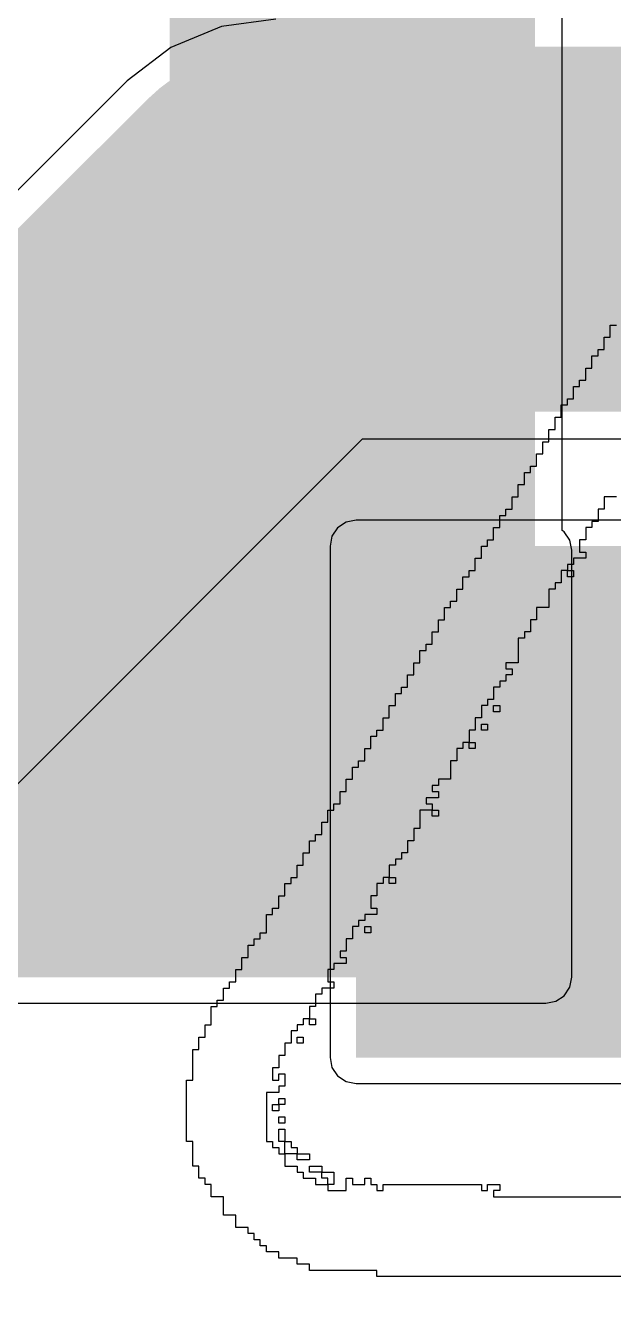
# Model space of a CAD drawing. Header units: millimetres. Extents: x -0.16 to 4.85, y -0.01 to 3.83.
# Drawn here: x 0.6645 to 0.8255, y 0.6961 to 1.0468 of the extents above; entities that cross this region are included whole.
import ezdxf

# ---------------------------------------------------------------- set-up
doc = ezdxf.new("R2010")
doc.units = ezdxf.units.MM
doc.header["$MEASUREMENT"] = 0
for name, color, linetype in [('BottomLayer', 5, 'Continuous'), ('BottomSolder', 6, 'Continuous'), ('TopLayer', 1, 'Continuous'), ('TopOverlay', 2, 'Continuous'), ('TopSolder', 216, 'Continuous'), ('ViaHoleLayer', 16, 'Continuous')]:
    doc.layers.add(name, color=color, linetype=linetype)

msp = doc.modelspace()

# ---------------------------------------------------------------- hatches: boundary and pattern name
at = {"layer": 'BottomLayer'}
msp.add_hatch(color=5, dxfattribs=at).paths.add_polyline_path([(1.265, 0.90413), (0.75502, 0.90413), (0.75502, 0.764), (1.265, 0.764)])
h = msp.add_hatch(color=5, dxfattribs=at)
edge = h.paths.add_edge_path()
edge.add_arc((0.782, 0.8852), 0.01181, 0, 360)
h = msp.add_hatch(color=5, dxfattribs=at)
edge = h.paths.add_edge_path()
edge.add_arc((0.782, 0.846), 0.01181, 0, 360)
h = msp.add_hatch(color=5, dxfattribs=at)
edge = h.paths.add_edge_path()
edge.add_arc((0.782, 0.8068), 0.01181, 0, 360)
at = {"layer": 'BottomSolder'}
h = msp.add_hatch(color=6, dxfattribs=at)
edge = h.paths.add_edge_path()
edge.add_arc((0.782, 0.8852), 0.01581, 0, 360)
h = msp.add_hatch(color=6, dxfattribs=at)
edge = h.paths.add_edge_path()
edge.add_arc((0.782, 0.846), 0.01581, 0, 360)
h = msp.add_hatch(color=6, dxfattribs=at)
edge = h.paths.add_edge_path()
edge.add_arc((0.782, 0.8068), 0.01581, 0, 360)
at = {"layer": 'TopLayer'}
msp.add_hatch(color=1, dxfattribs=at).paths.add_polyline_path([(0.807, 0.903), (0.409, 0.903), (0.409, 0.786), (0.807, 0.786)])
h = msp.add_hatch(color=1, dxfattribs=at)
edge = h.paths.add_edge_path()
edge.add_arc((0.782, 0.8852), 0.01181, 0, 360)
h = msp.add_hatch(color=1, dxfattribs=at)
edge = h.paths.add_edge_path()
edge.add_arc((0.782, 0.846), 0.01181, 0, 360)
h = msp.add_hatch(color=1, dxfattribs=at)
edge = h.paths.add_edge_path()
edge.add_arc((0.782, 0.8068), 0.01181, 0, 360)
at = {"layer": 'TopSolder'}
h = msp.add_hatch(color=216, dxfattribs=at)
edge = h.paths.add_edge_path()
edge.add_arc((0.782, 0.8852), 0.01581, 0, 360)
h = msp.add_hatch(color=216, dxfattribs=at)
edge = h.paths.add_edge_path()
edge.add_arc((0.782, 0.846), 0.01581, 0, 360)
h = msp.add_hatch(color=216, dxfattribs=at)
edge = h.paths.add_edge_path()
edge.add_arc((0.782, 0.8068), 0.01581, 0, 360)
at = {"layer": 'ViaHoleLayer'}
h = msp.add_hatch(color=16, dxfattribs=at)
edge = h.paths.add_edge_path()
edge.add_arc((0.782, 0.8852), 0.00591, 0, 360)
h = msp.add_hatch(color=16, dxfattribs=at)
edge = h.paths.add_edge_path()
edge.add_arc((0.782, 0.846), 0.00591, 0, 360)
h = msp.add_hatch(color=16, dxfattribs=at)
edge = h.paths.add_edge_path()
edge.add_arc((0.782, 0.8068), 0.00591, 0, 360)

# ---------------------------------------------------------------- linework, layer by layer
at = {"layer": 'BottomLayer'}
for p, q in [((0.71812, 1.04653), (0.70425, 1.04079)), ((0.733, 1.04849), (0.71812, 1.04653)), ((0.70425, 1.04079), (0.69235, 1.03165)), ((0.69235, 1.03165), (0.50035, 0.83965)), ((0.59849, 0.77519), (0.75681, 0.93351)), ((0.75681, 0.93351), (1.56603, 0.93351)), ((0.74997, 0.90918), (0.74842, 0.90686)), ((0.75229, 0.91073), (0.74997, 0.90918)), ((0.75502, 0.91127), (0.75229, 0.91073)), ((1.265, 0.91127), (0.75502, 0.91127)), ((0.74842, 0.90686), (0.74788, 0.90413)), ((0.74788, 0.90413), (0.74788, 0.764)), ((0.74788, 0.764), (0.74842, 0.76127)), ((0.74842, 0.76127), (0.74997, 0.75895)), ((0.74997, 0.75895), (0.75229, 0.75741)), ((0.75229, 0.75741), (0.75502, 0.75686)), ((0.75502, 0.75686), (1.265, 0.75686))]:
    msp.add_line(p, q, dxfattribs=at)
at = {"layer": 'BottomLayer', "const_width": 0.1}
for points in [[(0.541, 0.799), (0.733, 0.991)], [(0.733, 0.991), (1.58984, 0.991)]]:
    msp.add_lwpolyline(points, dxfattribs=at)
at = {"layer": 'BottomLayer', "const_width": 0.05}
msp.add_lwpolyline([(0.708, 0.991, 1), (0.758, 0.991, 1)], format="xyb", close=True, dxfattribs=at)
msp.add_lwpolyline([(0.708, 0.991, 1), (0.758, 0.991, 1)], format="xyb", close=True, dxfattribs=at)
at = {"layer": 'TopLayer'}
for p, q in [((0.81149, 0.90842), (0.81149, 1.097)), ((0.81205, 0.90805), (0.81149, 0.90842)), ((0.81359, 0.90573), (0.81205, 0.90805)), ((0.81414, 0.903), (0.81359, 0.90573)), ((0.81414, 0.786), (0.81414, 0.903)), ((0.81359, 0.78327), (0.81414, 0.786)), ((0.81205, 0.78095), (0.81359, 0.78327)), ((0.40918, 0.77886), (0.807, 0.77886)), ((0.807, 0.77886), (0.80973, 0.77941)), ((0.80973, 0.77941), (0.81205, 0.78095))]:
    msp.add_line(p, q, dxfattribs=at)
at = {"layer": 'TopLayer', "const_width": 0.1}
for points in [[(0.754, 0.89381), (0.754, 1.097)], [(0.608, 0.8445), (0.70469, 0.8445)], [(0.565, 0.713), (0.941, 0.337)]]:
    msp.add_lwpolyline(points, dxfattribs=at)
at = {"layer": 'TopLayer', "const_width": 0.05}
for points in [[(0.729, 0.89381, 1), (0.779, 0.89381, 1)], [(0.67969, 0.8445, 1), (0.72969, 0.8445, 1)]]:
    msp.add_lwpolyline(points, format="xyb", close=True, dxfattribs=at)
at = {"layer": 'TopOverlay'}
for p, q in [((0.82466, 0.96135), (0.82466, 0.96471)), ((0.82466, 0.96471), (0.82634, 0.96471)), ((0.82298, 0.95798), (0.82298, 0.96135)), ((0.82298, 0.96135), (0.82466, 0.96135)), ((0.8213, 0.9563), (0.8213, 0.95798)), ((0.8213, 0.95798), (0.82298, 0.95798)), ((0.81962, 0.95294), (0.81962, 0.9563)), ((0.81962, 0.9563), (0.8213, 0.9563)), ((0.81793, 0.94957), (0.81793, 0.95294)), ((0.81793, 0.95294), (0.81962, 0.95294)), ((0.81457, 0.94453), (0.81457, 0.94789)), ((0.81457, 0.94789), (0.81625, 0.94789)), ((0.81625, 0.94789), (0.81625, 0.94957)), ((0.81625, 0.94957), (0.81793, 0.94957)), ((0.81289, 0.94285), (0.81289, 0.94453)), ((0.81289, 0.94453), (0.81457, 0.94453)), ((0.81121, 0.93948), (0.81121, 0.94285)), ((0.81121, 0.94285), (0.81289, 0.94285)), ((0.80952, 0.93612), (0.80952, 0.93948)), ((0.80952, 0.93948), (0.81121, 0.93948)), ((0.80784, 0.93275), (0.80784, 0.93612)), ((0.80784, 0.93612), (0.80952, 0.93612)), ((0.80448, 0.92603), (0.80448, 0.92939)), ((0.80448, 0.92939), (0.80616, 0.92939)), ((0.80616, 0.92939), (0.80616, 0.93275)), ((0.80616, 0.93275), (0.80784, 0.93275)), ((0.8028, 0.92434), (0.8028, 0.92603)), ((0.8028, 0.92603), (0.80448, 0.92603)), ((0.80111, 0.92098), (0.80111, 0.92434)), ((0.80111, 0.92434), (0.8028, 0.92434)), ((0.79943, 0.91762), (0.79943, 0.92098)), ((0.79943, 0.92098), (0.80111, 0.92098)), ((0.79775, 0.91593), (0.79775, 0.91762)), ((0.79775, 0.91762), (0.79943, 0.91762)), ((0.79775, 0.91425), (0.79775, 0.91593)), ((0.82634, 0.91762), (0.82298, 0.91762)), ((0.82298, 0.91762), (0.82298, 0.91425)), ((0.79439, 0.90921), (0.79439, 0.91257)), ((0.79439, 0.91257), (0.79607, 0.91257)), ((0.79607, 0.91257), (0.79607, 0.91425)), ((0.79607, 0.91425), (0.79775, 0.91425)), ((0.82298, 0.91425), (0.8213, 0.91425)), ((0.8213, 0.91425), (0.8213, 0.91089)), ((0.7927, 0.90584), (0.7927, 0.90921)), ((0.7927, 0.90921), (0.79439, 0.90921)), ((0.81962, 0.90921), (0.81793, 0.90921)), ((0.81793, 0.90921), (0.81793, 0.90584)), ((0.8213, 0.91089), (0.81962, 0.91089)), ((0.81962, 0.91089), (0.81962, 0.90921)), ((0.79102, 0.90416), (0.79102, 0.90584)), ((0.79102, 0.90584), (0.7927, 0.90584)), ((0.81793, 0.90584), (0.81625, 0.90584)), ((0.81625, 0.90584), (0.81625, 0.90248)), ((0.78934, 0.9008), (0.78934, 0.90416)), ((0.78934, 0.90416), (0.79102, 0.90416)), ((0.81625, 0.90248), (0.81793, 0.90248)), ((0.81793, 0.90248), (0.81793, 0.9008)), ((0.78766, 0.89743), (0.78766, 0.9008)), ((0.78766, 0.9008), (0.78934, 0.9008)), ((0.81457, 0.89911), (0.81289, 0.89911)), ((0.81289, 0.89911), (0.81289, 0.89743)), ((0.81793, 0.9008), (0.81457, 0.9008)), ((0.81457, 0.9008), (0.81457, 0.89911)), ((0.78429, 0.89238), (0.78429, 0.89575)), ((0.78429, 0.89575), (0.78597, 0.89575)), ((0.78597, 0.89575), (0.78597, 0.89743)), ((0.78597, 0.89743), (0.78766, 0.89743)), ((0.81289, 0.89743), (0.81121, 0.89743)), ((0.81121, 0.89743), (0.81121, 0.89407)), ((0.81289, 0.89743), (0.81457, 0.89743)), ((0.81289, 0.89575), (0.81289, 0.89743)), ((0.81457, 0.89575), (0.81289, 0.89575)), ((0.81457, 0.89743), (0.81457, 0.89575)), ((0.78261, 0.88902), (0.78261, 0.89238)), ((0.78261, 0.89238), (0.78429, 0.89238)), ((0.80952, 0.89238), (0.80784, 0.89238)), ((0.80784, 0.89238), (0.80784, 0.88734)), ((0.81121, 0.89407), (0.80952, 0.89407)), ((0.80952, 0.89407), (0.80952, 0.89238)), ((0.77925, 0.88397), (0.77925, 0.88734)), ((0.77925, 0.88734), (0.78093, 0.88734)), ((0.78093, 0.88734), (0.78093, 0.88902)), ((0.78093, 0.88902), (0.78261, 0.88902)), ((0.80784, 0.88734), (0.80448, 0.88734)), ((0.80448, 0.88734), (0.80448, 0.88397)), ((0.77756, 0.88061), (0.77756, 0.88397)), ((0.77756, 0.88397), (0.77925, 0.88397)), ((0.80448, 0.88397), (0.8028, 0.88397)), ((0.8028, 0.88397), (0.8028, 0.88061)), ((0.77588, 0.87725), (0.77588, 0.88061)), ((0.77588, 0.88061), (0.77756, 0.88061)), ((0.8028, 0.88061), (0.80111, 0.88061)), ((0.80111, 0.88061), (0.80111, 0.87893)), ((0.7742, 0.87556), (0.7742, 0.87725)), ((0.7742, 0.87725), (0.77588, 0.87725)), ((0.80111, 0.87893), (0.79943, 0.87893)), ((0.79943, 0.87893), (0.79943, 0.8722)), ((0.77252, 0.8722), (0.77252, 0.87556)), ((0.77252, 0.87556), (0.7742, 0.87556)), ((0.77084, 0.86884), (0.77084, 0.8722)), ((0.77084, 0.8722), (0.77252, 0.8722)), ((0.79943, 0.8722), (0.79607, 0.8722)), ((0.79607, 0.8722), (0.79607, 0.87052)), ((0.79607, 0.87052), (0.79775, 0.87052)), ((0.79775, 0.87052), (0.79775, 0.86884)), ((0.76915, 0.86547), (0.76915, 0.86884)), ((0.76915, 0.86884), (0.77084, 0.86884)), ((0.79607, 0.86715), (0.79439, 0.86715)), ((0.79439, 0.86715), (0.79439, 0.86547)), ((0.79775, 0.86884), (0.79607, 0.86884)), ((0.79607, 0.86884), (0.79607, 0.86715)), ((0.76579, 0.86043), (0.76579, 0.86379)), ((0.76579, 0.86379), (0.76747, 0.86379)), ((0.76747, 0.86379), (0.76747, 0.86547)), ((0.76747, 0.86547), (0.76915, 0.86547)), ((0.79439, 0.86547), (0.7927, 0.86547)), ((0.7927, 0.86547), (0.7927, 0.86211)), ((0.76411, 0.85706), (0.76411, 0.86043)), ((0.76411, 0.86043), (0.76579, 0.86043)), ((0.79102, 0.86043), (0.78934, 0.86043)), ((0.78934, 0.86043), (0.78934, 0.85706)), ((0.7927, 0.86211), (0.79102, 0.86211)), ((0.79102, 0.86211), (0.79102, 0.86043)), ((0.7927, 0.85874), (0.7927, 0.86043)), ((0.7927, 0.86043), (0.79439, 0.86043)), ((0.79439, 0.86043), (0.79439, 0.85874)), ((0.76243, 0.8537), (0.76243, 0.85706)), ((0.76243, 0.85706), (0.76411, 0.85706)), ((0.78934, 0.85706), (0.78766, 0.85706)), ((0.78766, 0.85706), (0.78766, 0.8537)), ((0.79439, 0.85874), (0.7927, 0.85874)), ((0.76074, 0.85202), (0.76074, 0.8537)), ((0.76074, 0.8537), (0.76243, 0.8537)), ((0.78766, 0.8537), (0.78597, 0.8537)), ((0.78597, 0.8537), (0.78597, 0.85033)), ((0.78934, 0.8537), (0.78934, 0.85538)), ((0.78934, 0.85538), (0.79102, 0.85538)), ((0.79102, 0.8537), (0.78934, 0.8537)), ((0.79102, 0.85538), (0.79102, 0.8537)), ((0.75738, 0.84529), (0.75738, 0.84865)), ((0.75738, 0.84865), (0.75906, 0.84865)), ((0.75906, 0.84865), (0.75906, 0.85202)), ((0.75906, 0.85202), (0.76074, 0.85202)), ((0.78429, 0.84865), (0.78261, 0.84865)), ((0.78261, 0.84865), (0.78261, 0.84529)), ((0.78597, 0.85033), (0.78429, 0.85033)), ((0.78429, 0.85033), (0.78429, 0.84865)), ((0.78597, 0.84865), (0.78597, 0.85033)), ((0.78597, 0.85033), (0.78766, 0.85033)), ((0.78766, 0.84865), (0.78597, 0.84865)), ((0.78766, 0.85033), (0.78766, 0.84865)), ((0.7557, 0.84361), (0.7557, 0.84529)), ((0.7557, 0.84529), (0.75738, 0.84529)), ((0.78261, 0.84529), (0.78093, 0.84529)), ((0.78093, 0.84529), (0.78093, 0.84024)), ((0.75402, 0.84024), (0.75402, 0.84361)), ((0.75402, 0.84361), (0.7557, 0.84361)), ((0.75233, 0.83688), (0.75233, 0.84024)), ((0.75233, 0.84024), (0.75402, 0.84024)), ((0.77756, 0.83856), (0.77588, 0.83856)), ((0.77588, 0.83856), (0.77588, 0.83688)), ((0.78093, 0.84024), (0.77756, 0.84024)), ((0.77756, 0.84024), (0.77756, 0.83856)), ((0.75065, 0.83351), (0.75065, 0.83688)), ((0.75065, 0.83688), (0.75233, 0.83688)), ((0.77756, 0.8352), (0.7742, 0.8352)), ((0.7742, 0.8352), (0.7742, 0.83351)), ((0.77588, 0.83688), (0.77756, 0.83688)), ((0.77756, 0.83688), (0.77756, 0.8352)), ((0.74729, 0.82847), (0.74729, 0.83183)), ((0.74729, 0.83183), (0.74897, 0.83183)), ((0.74897, 0.83183), (0.74897, 0.83351)), ((0.74897, 0.83351), (0.75065, 0.83351)), ((0.77588, 0.83183), (0.77252, 0.83183)), ((0.77252, 0.83183), (0.77252, 0.82679)), ((0.7742, 0.83351), (0.77588, 0.83351)), ((0.77588, 0.83351), (0.77588, 0.83183)), ((0.77588, 0.83015), (0.77588, 0.83183)), ((0.77588, 0.83183), (0.77756, 0.83183)), ((0.77756, 0.83183), (0.77756, 0.83015)), ((0.74561, 0.8251), (0.74561, 0.82847)), ((0.74561, 0.82847), (0.74729, 0.82847)), ((0.77756, 0.83015), (0.77588, 0.83015)), ((0.74392, 0.82342), (0.74392, 0.8251)), ((0.74392, 0.8251), (0.74561, 0.8251)), ((0.77252, 0.82679), (0.77084, 0.82679)), ((0.77084, 0.82679), (0.77084, 0.82342)), ((0.74224, 0.82006), (0.74224, 0.82342)), ((0.74224, 0.82342), (0.74392, 0.82342)), ((0.77084, 0.82342), (0.76915, 0.82342)), ((0.76915, 0.82342), (0.76915, 0.82006)), ((0.74056, 0.81669), (0.74056, 0.82006)), ((0.74056, 0.82006), (0.74224, 0.82006)), ((0.76747, 0.81838), (0.76579, 0.81838)), ((0.76579, 0.81838), (0.76579, 0.81669)), ((0.76915, 0.82006), (0.76747, 0.82006)), ((0.76747, 0.82006), (0.76747, 0.81838)), ((0.73888, 0.81333), (0.73888, 0.81669)), ((0.73888, 0.81669), (0.74056, 0.81669)), ((0.76579, 0.81669), (0.76411, 0.81669)), ((0.76411, 0.81669), (0.76411, 0.81333)), ((0.73551, 0.80828), (0.73551, 0.81165)), ((0.73551, 0.81165), (0.7372, 0.81165)), ((0.7372, 0.81165), (0.7372, 0.81333)), ((0.7372, 0.81333), (0.73888, 0.81333)), ((0.76243, 0.81165), (0.76074, 0.81165)), ((0.76074, 0.81165), (0.76074, 0.80828)), ((0.76411, 0.81333), (0.76243, 0.81333)), ((0.76243, 0.81333), (0.76243, 0.81165)), ((0.76411, 0.81165), (0.76411, 0.81333)), ((0.76411, 0.81333), (0.76579, 0.81333)), ((0.76579, 0.81165), (0.76411, 0.81165)), ((0.76579, 0.81333), (0.76579, 0.81165)), ((0.73383, 0.80492), (0.73383, 0.80828)), ((0.73383, 0.80828), (0.73551, 0.80828)), ((0.76074, 0.80828), (0.75906, 0.80828)), ((0.75906, 0.80828), (0.75906, 0.80492)), ((0.73047, 0.79819), (0.73047, 0.80324)), ((0.73047, 0.80324), (0.73215, 0.80324)), ((0.73215, 0.80324), (0.73215, 0.80492)), ((0.73215, 0.80492), (0.73383, 0.80492)), ((0.76074, 0.80324), (0.75738, 0.80324)), ((0.75738, 0.80324), (0.75738, 0.80156)), ((0.75906, 0.80492), (0.76074, 0.80492)), ((0.76074, 0.80492), (0.76074, 0.80324)), ((0.7557, 0.79987), (0.75402, 0.79987)), ((0.75402, 0.79987), (0.75402, 0.79651)), ((0.75738, 0.80156), (0.7557, 0.80156)), ((0.7557, 0.80156), (0.7557, 0.79987)), ((0.75738, 0.79819), (0.75738, 0.79987)), ((0.75738, 0.79987), (0.75906, 0.79987)), ((0.75906, 0.79987), (0.75906, 0.79819)), ((0.7271, 0.79483), (0.7271, 0.79651)), ((0.7271, 0.79651), (0.72879, 0.79651)), ((0.72879, 0.79651), (0.72879, 0.79819)), ((0.72879, 0.79819), (0.73047, 0.79819)), ((0.75402, 0.79651), (0.75233, 0.79651)), ((0.75233, 0.79651), (0.75233, 0.79315)), ((0.75906, 0.79819), (0.75738, 0.79819)), ((0.72542, 0.79146), (0.72542, 0.79483)), ((0.72542, 0.79483), (0.7271, 0.79483)), ((0.75233, 0.79315), (0.75065, 0.79315)), ((0.75065, 0.79315), (0.75065, 0.79146)), ((0.72374, 0.7881), (0.72374, 0.79146)), ((0.72374, 0.79146), (0.72542, 0.79146)), ((0.75233, 0.78978), (0.74897, 0.78978)), ((0.74897, 0.78978), (0.74897, 0.7881)), ((0.75065, 0.79146), (0.75233, 0.79146)), ((0.75233, 0.79146), (0.75233, 0.78978)), ((0.72206, 0.78474), (0.72206, 0.7881)), ((0.72206, 0.7881), (0.72374, 0.7881)), ((0.74897, 0.7881), (0.74729, 0.7881)), ((0.74729, 0.7881), (0.74729, 0.78474)), ((0.71869, 0.77969), (0.71869, 0.78305)), ((0.71869, 0.78305), (0.72038, 0.78305)), ((0.72038, 0.78305), (0.72038, 0.78474)), ((0.72038, 0.78474), (0.72206, 0.78474)), ((0.74897, 0.78305), (0.74561, 0.78305)), ((0.74561, 0.78305), (0.74561, 0.78137)), ((0.74729, 0.78474), (0.74897, 0.78474)), ((0.74897, 0.78474), (0.74897, 0.78305)), ((0.71701, 0.77801), (0.71701, 0.77969)), ((0.71701, 0.77969), (0.71869, 0.77969)), ((0.74561, 0.78137), (0.74392, 0.78137)), ((0.74392, 0.78137), (0.74392, 0.77801)), ((0.71533, 0.77296), (0.71533, 0.77801)), ((0.71533, 0.77801), (0.71701, 0.77801)), ((0.74392, 0.77801), (0.74224, 0.77801)), ((0.74224, 0.77801), (0.74224, 0.77464)), ((0.71365, 0.7696), (0.71365, 0.77296)), ((0.71365, 0.77296), (0.71533, 0.77296)), ((0.74056, 0.77296), (0.73888, 0.77296)), ((0.73888, 0.77296), (0.73888, 0.77128)), ((0.74224, 0.77464), (0.74056, 0.77464)), ((0.74056, 0.77464), (0.74056, 0.77296)), ((0.74224, 0.77296), (0.74224, 0.77464)), ((0.74224, 0.77464), (0.74392, 0.77464)), ((0.74392, 0.77296), (0.74224, 0.77296)), ((0.74392, 0.77464), (0.74392, 0.77296)), ((0.71197, 0.76623), (0.71197, 0.7696)), ((0.71197, 0.7696), (0.71365, 0.7696)), ((0.73888, 0.77128), (0.7372, 0.77128)), ((0.7372, 0.77128), (0.7372, 0.76792)), ((0.73888, 0.76792), (0.73888, 0.7696)), ((0.73888, 0.7696), (0.74056, 0.7696)), ((0.74056, 0.7696), (0.74056, 0.76792)), ((0.71028, 0.75782), (0.71028, 0.76623)), ((0.71028, 0.76623), (0.71197, 0.76623)), ((0.73551, 0.76455), (0.73383, 0.76455)), ((0.73383, 0.76455), (0.73383, 0.76119)), ((0.7372, 0.76792), (0.73551, 0.76792)), ((0.73551, 0.76792), (0.73551, 0.76455)), ((0.74056, 0.76792), (0.73888, 0.76792)), ((0.73383, 0.76119), (0.73215, 0.76119)), ((0.73215, 0.76119), (0.73215, 0.75782)), ((0.7086, 0.741), (0.7086, 0.75782)), ((0.7086, 0.75782), (0.71028, 0.75782)), ((0.73215, 0.75782), (0.73383, 0.75782)), ((0.73383, 0.75782), (0.73383, 0.75951)), ((0.73383, 0.75951), (0.73551, 0.75951)), ((0.73551, 0.75951), (0.73551, 0.75614)), ((0.73383, 0.75446), (0.73047, 0.75446)), ((0.73047, 0.75446), (0.73047, 0.741)), ((0.73551, 0.75614), (0.73383, 0.75614)), ((0.73383, 0.75614), (0.73383, 0.75446)), ((0.73215, 0.74941), (0.73215, 0.7511)), ((0.73215, 0.7511), (0.73383, 0.7511)), ((0.73383, 0.7511), (0.73383, 0.75278)), ((0.73383, 0.75278), (0.73551, 0.75278)), ((0.73383, 0.7511), (0.73383, 0.74941)), ((0.73551, 0.7511), (0.73383, 0.7511)), ((0.73551, 0.75278), (0.73551, 0.7511)), ((0.73383, 0.74941), (0.73215, 0.74941)), ((0.73383, 0.74605), (0.73383, 0.74773)), ((0.73383, 0.74773), (0.73551, 0.74773)), ((0.73551, 0.74773), (0.73551, 0.74605)), ((0.73551, 0.74605), (0.73383, 0.74605)), ((0.73383, 0.741), (0.73383, 0.74437)), ((0.73383, 0.74437), (0.73551, 0.74437)), ((0.73551, 0.74437), (0.73551, 0.74269)), ((0.71028, 0.741), (0.7086, 0.741)), ((0.71028, 0.73428), (0.71028, 0.741)), ((0.73047, 0.741), (0.73215, 0.741)), ((0.73215, 0.741), (0.73215, 0.73932)), ((0.73551, 0.741), (0.73383, 0.741)), ((0.73551, 0.74269), (0.73551, 0.741)), ((0.73551, 0.73764), (0.73551, 0.741)), ((0.73551, 0.741), (0.7372, 0.741)), ((0.7372, 0.741), (0.7372, 0.73932)), ((0.73215, 0.73932), (0.73383, 0.73932)), ((0.73383, 0.73932), (0.73383, 0.73764)), ((0.73383, 0.73764), (0.73551, 0.73764)), ((0.73888, 0.73764), (0.73551, 0.73764)), ((0.73551, 0.73764), (0.73551, 0.73428)), ((0.7372, 0.73932), (0.73888, 0.73932)), ((0.73888, 0.73932), (0.73888, 0.73764)), ((0.73888, 0.73596), (0.73888, 0.73764)), ((0.73888, 0.73764), (0.74224, 0.73764)), ((0.74224, 0.73764), (0.74224, 0.73596)), ((0.71197, 0.73428), (0.71028, 0.73428)), ((0.71197, 0.73091), (0.71197, 0.73428)), ((0.73551, 0.73428), (0.73888, 0.73428)), ((0.74224, 0.73596), (0.73888, 0.73596)), ((0.73888, 0.73428), (0.73888, 0.73259)), ((0.74224, 0.73428), (0.74392, 0.73428)), ((0.74224, 0.73259), (0.74224, 0.73428)), ((0.74392, 0.73428), (0.74561, 0.73428)), ((0.74561, 0.73428), (0.74561, 0.73259)), ((0.71365, 0.73091), (0.71197, 0.73091)), ((0.71365, 0.72923), (0.71365, 0.73091)), ((0.73888, 0.73259), (0.74056, 0.73259)), ((0.74056, 0.73259), (0.74056, 0.73091)), ((0.74056, 0.73091), (0.74392, 0.73091)), ((0.74561, 0.73259), (0.74224, 0.73259)), ((0.74392, 0.73091), (0.74392, 0.72923)), ((0.74561, 0.73091), (0.74561, 0.73259)), ((0.74561, 0.73259), (0.74729, 0.73259)), ((0.74729, 0.73091), (0.74561, 0.73091)), ((0.74729, 0.73259), (0.74897, 0.73259)), ((0.74729, 0.72923), (0.74729, 0.73091)), ((0.74897, 0.73259), (0.74897, 0.72923)), ((0.75233, 0.72755), (0.75233, 0.73091)), ((0.75233, 0.73091), (0.75402, 0.73091)), ((0.75402, 0.73091), (0.75402, 0.72923)), ((0.75738, 0.72923), (0.75738, 0.73091)), ((0.75738, 0.73091), (0.75906, 0.73091)), ((0.75906, 0.73091), (0.75906, 0.72923)), ((0.71533, 0.72923), (0.71365, 0.72923)), ((0.71533, 0.72587), (0.71533, 0.72923)), ((0.74392, 0.72923), (0.74729, 0.72923)), ((0.74897, 0.72923), (0.74729, 0.72923)), ((0.74729, 0.72923), (0.74729, 0.72755)), ((0.74729, 0.72755), (0.75233, 0.72755)), ((0.75402, 0.72923), (0.75738, 0.72923)), ((0.75906, 0.72923), (0.76074, 0.72923)), ((0.76074, 0.72923), (0.76074, 0.72755)), ((0.76074, 0.72755), (0.76243, 0.72755)), ((0.76243, 0.72755), (0.76243, 0.72923)), ((0.76243, 0.72923), (0.78934, 0.72923)), ((0.78934, 0.72923), (0.78934, 0.72755)), ((0.78934, 0.72755), (0.79102, 0.72755)), ((0.79102, 0.72755), (0.79102, 0.72923)), ((0.79102, 0.72923), (0.79439, 0.72923)), ((0.79439, 0.72755), (0.7927, 0.72755)), ((0.7927, 0.72755), (0.7927, 0.72587)), ((0.79439, 0.72923), (0.79439, 0.72755)), ((0.71869, 0.72587), (0.71533, 0.72587)), ((0.71869, 0.72082), (0.71869, 0.72587)), ((0.7927, 0.72587), (1.045, 0.72587)), ((0.72206, 0.72082), (0.71869, 0.72082)), ((0.72206, 0.71746), (0.72206, 0.72082)), ((0.72542, 0.71746), (0.72206, 0.71746)), ((0.72542, 0.71577), (0.72542, 0.71746)), ((0.7271, 0.71577), (0.72542, 0.71577)), ((0.7271, 0.71409), (0.7271, 0.71577)), ((0.72879, 0.71409), (0.7271, 0.71409)), ((0.72879, 0.71241), (0.72879, 0.71409)), ((0.73047, 0.71241), (0.72879, 0.71241)), ((0.73047, 0.71073), (0.73047, 0.71241)), ((0.73383, 0.71073), (0.73047, 0.71073)), ((0.73383, 0.70905), (0.73383, 0.71073)), ((0.73888, 0.70905), (0.73383, 0.70905)), ((0.73888, 0.70736), (0.73888, 0.70905)), ((0.74224, 0.70736), (0.73888, 0.70736)), ((0.74224, 0.70568), (0.74224, 0.70736)), ((0.76074, 0.70568), (0.74224, 0.70568)), ((0.76074, 0.704), (0.76074, 0.70568)), ((0.99454, 0.704), (0.76074, 0.704))]:
    msp.add_line(p, q, dxfattribs=at)

doc.saveas('drawing.dxf')
